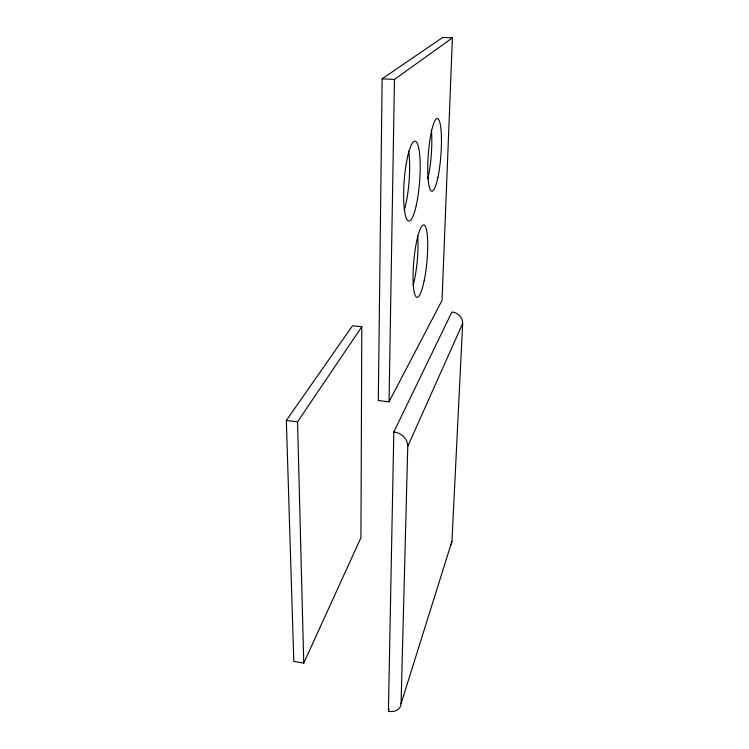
<?xml version="1.0" encoding="UTF-8"?>
<svg xmlns="http://www.w3.org/2000/svg" width="749" height="749" viewBox="0 0 749 749"><rect width="100%" height="100%" fill="white"/><g stroke="black" fill="none" stroke-linecap="round" stroke-linejoin="round"><path stroke-width="1.12" d="M361.804 326.733L360.943 537.688L303.748 663.108L293.795 661.339L286.343 420.461L352.498 325.759L361.804 326.733L297.54 421.874L303.748 663.108M382.13 78.795L378.311 400.546L389.04 401.829L442.041 300.386L452.405 37.871L442.687 37.45L382.13 78.795L394.461 79.441L452.405 37.871M389.04 401.829L394.461 79.441M388.413 711.325L393.815 431.958L451.928 311.996A11.132 10.177 24.3 0 1 462.657 323.474L451.956 541.237L401.061 703.695A13.051 9.662 22.4 0 1 388.413 711.325L389.134 709.106M401.061 703.695L407.765 446.348L462.657 323.474M286.343 420.461L297.54 421.874M431.349 129.877A36.42 6.629 -85.8 0 1 427.791 178.908M417.642 235.748A36.242 6.891 -84.7 0 1 413.074 285.556M408.673 151.27A39.959 8.099 -85.7 0 1 404.254 210.226M451.956 541.237A10.439 8.529 20.8 0 1 450.402 545.328M393.815 431.958A14.297 12.19 25.9 0 1 407.765 446.348M424.177 280.65A36.317 6.554 -84.7 0 0 423.953 225.028A36.317 6.554 -84.7 0 0 413.045 277.776A36.317 6.554 -84.7 0 0 424.177 280.65M437.912 177.401A36.495 6.31 -85.7 0 0 438.156 118.848A36.495 6.31 -85.7 0 0 427.735 168.347A36.495 6.31 -85.7 0 0 437.912 177.401M416.313 205.17A40.053 7.715 -85.6 0 0 415.798 141.458A40.053 7.715 -85.6 0 0 403.645 196.641A40.053 7.715 -85.6 0 0 416.313 205.17"/></g></svg>
